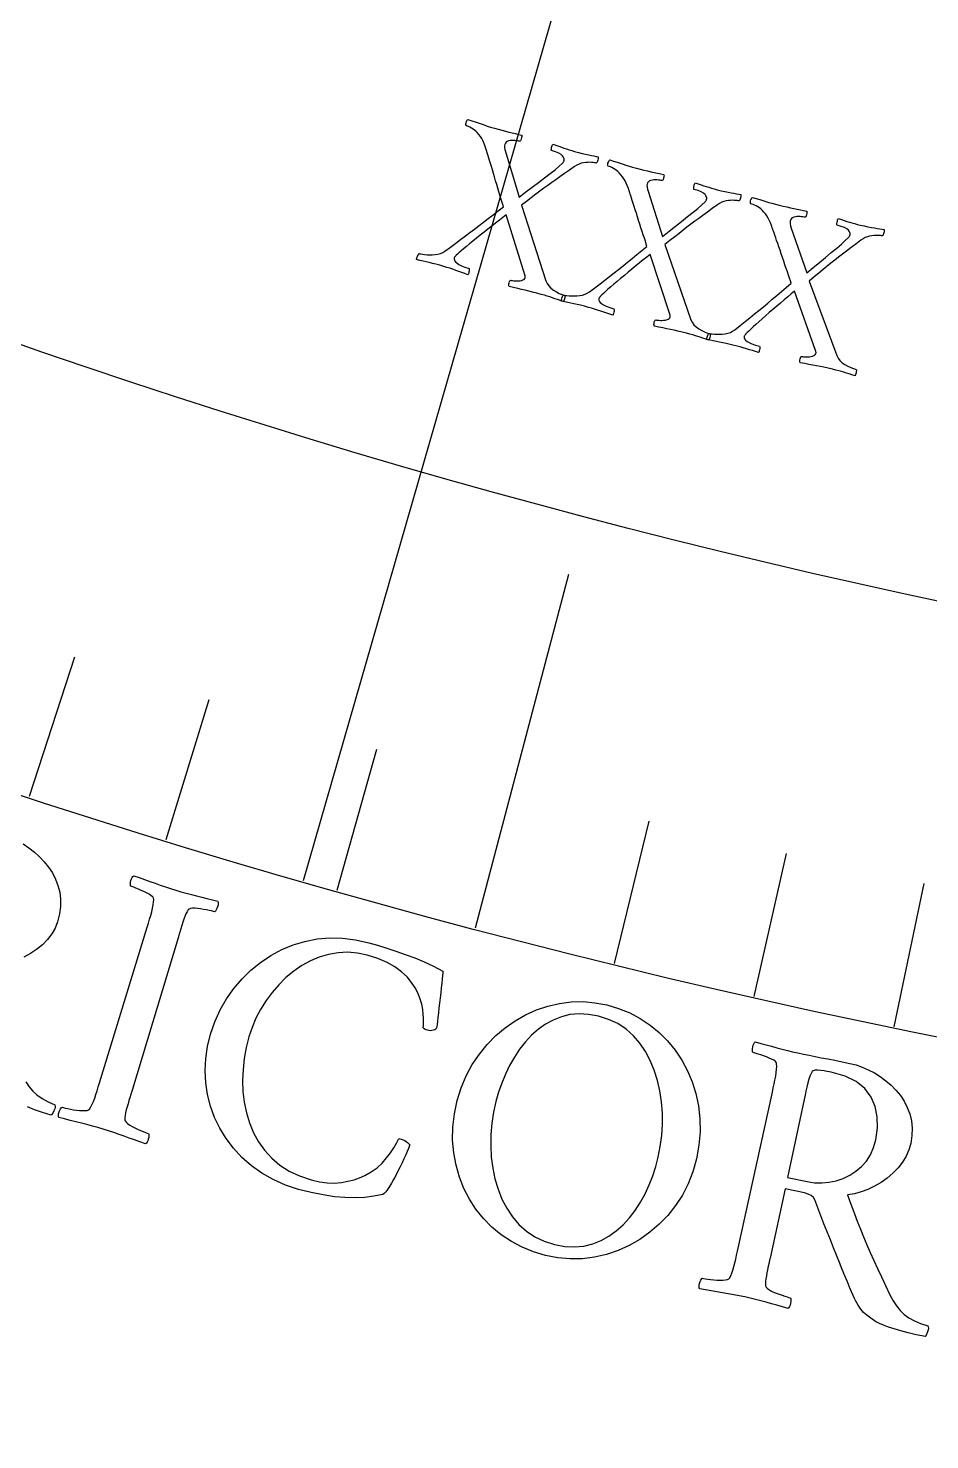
# Model space of a CAD drawing. Header units: millimetres. Extents: x -76 to 76, y -76 to 86.
# Drawn here: x -18.79 to -12.05, y -62.24 to -51.69 of the extents above; entities that cross this region are included whole.
import ezdxf

# ---------------------------------------------------------------- set-up
doc = ezdxf.new("R2010")
doc.units = ezdxf.units.MM
for name, color, linetype in [('CUT_OUTER', 1, 'Continuous'), ('ENGRAVE', 7, 'Continuous'), ('ENGRAVE_FINE', 8, 'Continuous'), ('TEXT', 5, 'Continuous')]:
    doc.layers.add(name, color=color, linetype=linetype)

msp = doc.modelspace()

# ---------------------------------------------------------------- linework, layer by layer
at = {"layer": 'CUT_OUTER'}
msp.add_arc((0.0001, -0.0001), 75.9999, 179.913117, 0.0001, dxfattribs=at)
at = {"layer": 'ENGRAVE'}
for points in [[(-16.7298, -58.0576), (-14.2046, -49.2942)], [(-15.4449, -58.4126), (-14.7455, -55.7675)]]:
    msp.add_lwpolyline(points, dxfattribs=at)
for radius in [74.48, 74.48, 72.485, 68.78, 68.78, 65.854, 60.42, 60.42, 57.228]:
    msp.add_circle((0, 0), radius, dxfattribs=at)
at = {"layer": 'ENGRAVE_FINE'}
for points in [[(-18.7797, -57.4273), (-18.4396, -56.3871)], [(-17.7577, -57.7515), (-17.436, -56.7055)], [(-16.4795, -58.1292), (-16.181, -57.0763)], [(-14.4052, -58.6777), (-14.1443, -57.6148)], [(-13.3608, -58.9242), (-13.1188, -57.8569)], [(-12.3119, -59.1523), (-12.0889, -58.0808)]]:
    msp.add_lwpolyline(points, dxfattribs=at)
at = {"layer": 'TEXT'}
for points in [[(-15.3025, -52.4341), (-15.2738, -52.4423), (-15.2463, -52.4498), (-15.2198, -52.4567), (-15.1945, -52.4628), (-15.1699, -52.4687), (-15.1455, -52.4745), (-15.1214, -52.4804), (-15.0975, -52.4864), (-15.0972, -52.4909), (-15.0979, -52.497), (-15.0994, -52.5046), (-15.1018, -52.5137), (-15.1047, -52.5222), (-15.1077, -52.5281), (-15.1108, -52.5312), (-15.114, -52.5316), (-15.1205, -52.53), (-15.1285, -52.5285), (-15.1382, -52.5272), (-15.1493, -52.5259), (-15.1612, -52.5251), (-15.173, -52.5253), (-15.1845, -52.5265), (-15.1959, -52.5285), (-15.2062, -52.5321), (-15.2145, -52.5377), (-15.2206, -52.5453), (-15.2248, -52.555), (-15.2264, -52.5651), (-15.226, -52.5774), (-15.2235, -52.5919), (-15.2191, -52.6085), (-15.1168, -52.9485), (-15.0675, -52.9108), (-15.0194, -52.8741), (-14.9727, -52.8387), (-14.9272, -52.8044), (-14.8853, -52.7724), (-14.8492, -52.7439), (-14.8191, -52.7189), (-14.7947, -52.6973), (-14.7914, -52.6938), (-14.7885, -52.6901), (-14.7862, -52.6863), (-14.7844, -52.6824), (-14.783, -52.6788), (-14.7819, -52.6759), (-14.7812, -52.6739), (-14.7808, -52.6727), (-14.7803, -52.6664), (-14.7822, -52.6589), (-14.7864, -52.6504), (-14.7929, -52.6408), (-14.8038, -52.6307), (-14.8212, -52.6208), (-14.8449, -52.6111), (-14.8751, -52.6015), (-14.8768, -52.599), (-14.8773, -52.5945), (-14.8767, -52.5879), (-14.875, -52.5793), (-14.8726, -52.5704), (-14.8702, -52.563), (-14.8676, -52.5571), (-14.8648, -52.5527), (-14.8423, -52.5608), (-14.8211, -52.5684), (-14.8012, -52.5755), (-14.7826, -52.5822), (-14.7641, -52.5885), (-14.7446, -52.5948), (-14.7241, -52.6011), (-14.7027, -52.6072), (-14.6729, -52.6153), (-14.6454, -52.6223), (-14.6202, -52.6282), (-14.5974, -52.633), (-14.5767, -52.637), (-14.5579, -52.6408), (-14.541, -52.6443), (-14.5259, -52.6474), (-14.5255, -52.6517), (-14.5258, -52.6572), (-14.5267, -52.6639), (-14.5282, -52.6717), (-14.5305, -52.6794), (-14.5337, -52.6858), (-14.5376, -52.6908), (-14.5424, -52.6945), (-14.5469, -52.6935), (-14.5539, -52.6924), (-14.5634, -52.6912), (-14.5754, -52.6898), (-14.5891, -52.6889), (-14.6038, -52.6891), (-14.6194, -52.6903), (-14.6359, -52.6926), (-14.6529, -52.6964), (-14.6696, -52.7022), (-14.6861, -52.7099), (-14.7024, -52.7196), (-14.7416, -52.7474), (-14.7783, -52.7732), (-14.8124, -52.797), (-14.8439, -52.819), (-14.8739, -52.84), (-14.9037, -52.8614), (-14.9333, -52.883), (-14.9627, -52.9049), (-14.9932, -52.928), (-15.0264, -52.9533), (-15.0622, -52.9807), (-15.1007, -53.0103), (-14.9177, -53.5753), (-14.9091, -53.595), (-14.8966, -53.6132), (-14.8802, -53.6298), (-14.8601, -53.6447), (-14.8383, -53.6577), (-14.8171, -53.6686), (-14.7963, -53.6773), (-14.7761, -53.6839), (-14.7751, -53.6885), (-14.7752, -53.6944), (-14.7764, -53.7015), (-14.7788, -53.7099), (-14.7815, -53.7179), (-14.7838, -53.7241), (-14.7857, -53.7283), (-14.7872, -53.7307), (-14.8101, -53.7227), (-14.8313, -53.7152), (-14.8509, -53.7083), (-14.8688, -53.7019), (-14.8869, -53.6958), (-14.907, -53.6894), (-14.929, -53.6827), (-14.9529, -53.6759), (-14.986, -53.6669), (-15.0169, -53.6587), (-15.0457, -53.6515), (-15.0725, -53.6451), (-15.0993, -53.639), (-15.1283, -53.6323), (-15.1595, -53.6251), (-15.1929, -53.6174), (-15.1946, -53.6124), (-15.1951, -53.6061), (-15.1942, -53.5983), (-15.192, -53.5891), (-15.1892, -53.5805), (-15.1862, -53.5747), (-15.183, -53.5716), (-15.1798, -53.5712), (-15.1739, -53.5725), (-15.1664, -53.5736), (-15.1571, -53.5746), (-15.146, -53.5754), (-15.1342, -53.5757), (-15.1224, -53.5751), (-15.1108, -53.5738), (-15.0993, -53.5716), (-15.089, -53.5685), (-15.081, -53.5641), (-15.0754, -53.5585), (-15.0722, -53.5516), (-15.0718, -53.5498), (-15.0717, -53.5475), (-15.0718, -53.5449), (-15.0721, -53.5418), (-15.0726, -53.5387), (-15.0733, -53.5359), (-15.0742, -53.5334), (-15.0753, -53.5311), (-15.2135, -53.0815), (-15.239, -53.1008), (-15.2656, -53.1213), (-15.2933, -53.1428), (-15.3222, -53.1655), (-15.3515, -53.1886), (-15.3803, -53.2114), (-15.4088, -53.2341), (-15.4369, -53.2565), (-15.4639, -53.2781), (-15.4889, -53.2985), (-15.5121, -53.3177), (-15.5333, -53.3357), (-15.552, -53.3517), (-15.5674, -53.3651), (-15.5797, -53.3758), (-15.5886, -53.3839), (-15.5901, -53.3855), (-15.5919, -53.3874), (-15.594, -53.3897), (-15.5965, -53.3923), (-15.5989, -53.3953), (-15.601, -53.3986), (-15.6028, -53.4022), (-15.6041, -53.4062), (-15.6045, -53.414), (-15.6013, -53.4225), (-15.5944, -53.4317), (-15.5839, -53.4416), (-15.569, -53.4518), (-15.5486, -53.4619), (-15.5227, -53.472), (-15.4915, -53.4819), (-15.4904, -53.4865), (-15.4903, -53.4925), (-15.4911, -53.4997), (-15.4928, -53.5083), (-15.495, -53.5165), (-15.4972, -53.5226), (-15.4994, -53.5268), (-15.5015, -53.529), (-15.5236, -53.5209), (-15.5458, -53.5128), (-15.5683, -53.5047), (-15.591, -53.4967), (-15.6138, -53.4889), (-15.6365, -53.4814), (-15.659, -53.4744), (-15.6814, -53.4676), (-15.7118, -53.4589), (-15.74, -53.4511), (-15.766, -53.4443), (-15.7898, -53.4384), (-15.8127, -53.433), (-15.8361, -53.4276), (-15.8599, -53.4222), (-15.8841, -53.4167), (-15.884, -53.4116), (-15.8829, -53.4057), (-15.8807, -53.3988), (-15.8774, -53.3909), (-15.8739, -53.3835), (-15.871, -53.3778), (-15.8688, -53.3739), (-15.8671, -53.3716), (-15.862, -53.3727), (-15.8533, -53.3742), (-15.8409, -53.3759), (-15.8249, -53.3779), (-15.8066, -53.3795), (-15.7874, -53.3801), (-15.7671, -53.3796), (-15.7459, -53.378), (-15.725, -53.3748), (-15.7058, -53.3694), (-15.6884, -53.3619), (-15.6727, -53.3521), (-15.6315, -53.3222), (-15.5922, -53.2935), (-15.555, -53.2659), (-15.5197, -53.2396), (-15.4854, -53.2137), (-15.4512, -53.1878), (-15.4171, -53.1617), (-15.3831, -53.1354), (-15.3484, -53.1085), (-15.3122, -53.0806), (-15.2746, -53.0517), (-15.2354, -53.0217), (-15.2406, -53.0032), (-15.2466, -52.9825), (-15.2534, -52.9597), (-15.2611, -52.9348), (-15.2691, -52.9086), (-15.2773, -52.8817), (-15.2854, -52.8543), (-15.2936, -52.8263), (-15.3017, -52.7985), (-15.3097, -52.7716), (-15.3174, -52.7457), (-15.325, -52.7207), (-15.3321, -52.6973), (-15.3386, -52.6761), (-15.3443, -52.6571), (-15.3494, -52.6403), (-15.3535, -52.6266), (-15.3565, -52.6168), (-15.3582, -52.6109), (-15.3588, -52.609), (-15.3658, -52.5849), (-15.3731, -52.5632), (-15.3807, -52.5439), (-15.3887, -52.5269), (-15.3976, -52.5112), (-15.4077, -52.4959), (-15.4191, -52.4808), (-15.4318, -52.466), (-15.4409, -52.4566), (-15.451, -52.448), (-15.4621, -52.4401), (-15.4741, -52.4329), (-15.486, -52.4267), (-15.4966, -52.4216), (-15.5059, -52.4177), (-15.5138, -52.4149), (-15.5163, -52.4129), (-15.5172, -52.4085), (-15.5166, -52.402), (-15.5145, -52.3933), (-15.5114, -52.3843), (-15.508, -52.3773), (-15.5043, -52.3721), (-15.5002, -52.3688), (-15.4723, -52.378), (-15.4466, -52.3867), (-15.423, -52.3948), (-15.4016, -52.4024), (-15.3802, -52.4099), (-15.3565, -52.4176), (-15.3306, -52.4257), (-15.3025, -52.4341)], [(-14.2405, -52.7324), (-14.2117, -52.7401), (-14.184, -52.747), (-14.1574, -52.7533), (-14.132, -52.759), (-14.1073, -52.7643), (-14.0828, -52.7697), (-14.0585, -52.7751), (-14.0345, -52.7805), (-14.0341, -52.7851), (-14.0346, -52.7912), (-14.036, -52.7988), (-14.0382, -52.808), (-14.041, -52.8166), (-14.0438, -52.8224), (-14.0469, -52.8256), (-14.0501, -52.8261), (-14.0566, -52.8247), (-14.0647, -52.8233), (-14.0743, -52.8222), (-14.0855, -52.8211), (-14.0975, -52.8206), (-14.1092, -52.821), (-14.1207, -52.8224), (-14.1321, -52.8247), (-14.1423, -52.8284), (-14.1504, -52.8342), (-14.1564, -52.842), (-14.1604, -52.8517), (-14.1618, -52.8619), (-14.1611, -52.8742), (-14.1584, -52.8886), (-14.1536, -52.9051), (-14.0445, -53.243), (-13.9959, -53.2042), (-13.9486, -53.1666), (-13.9026, -53.1303), (-13.8578, -53.0951), (-13.8165, -53.0623), (-13.7811, -53.033), (-13.7514, -53.0074), (-13.7275, -52.9853), (-13.7242, -52.9817), (-13.7215, -52.978), (-13.7192, -52.9742), (-13.7175, -52.9702), (-13.7161, -52.9665), (-13.7151, -52.9637), (-13.7144, -52.9617), (-13.7141, -52.9604), (-13.7137, -52.9541), (-13.7158, -52.9467), (-13.7201, -52.9383), (-13.7269, -52.9288), (-13.738, -52.9189), (-13.7555, -52.9093), (-13.7795, -52.9001), (-13.8098, -52.8912), (-13.8115, -52.8887), (-13.8122, -52.8842), (-13.8117, -52.8776), (-13.8101, -52.869), (-13.808, -52.86), (-13.8057, -52.8526), (-13.8032, -52.8467), (-13.8005, -52.8422), (-13.7779, -52.8498), (-13.7565, -52.857), (-13.7365, -52.8637), (-13.7177, -52.87), (-13.6991, -52.8759), (-13.6795, -52.8819), (-13.6589, -52.8877), (-13.6373, -52.8934), (-13.6073, -52.9009), (-13.5797, -52.9073), (-13.5545, -52.9127), (-13.5316, -52.917), (-13.5108, -52.9207), (-13.4919, -52.9241), (-13.4749, -52.9272), (-13.4598, -52.93), (-13.4593, -52.9343), (-13.4595, -52.9398), (-13.4602, -52.9465), (-13.4616, -52.9543), (-13.4638, -52.9621), (-13.4668, -52.9685), (-13.4706, -52.9736), (-13.4753, -52.9774), (-13.4799, -52.9765), (-13.4869, -52.9756), (-13.4964, -52.9745), (-13.5084, -52.9734), (-13.5221, -52.9728), (-13.5368, -52.9733), (-13.5523, -52.9748), (-13.5689, -52.9775), (-13.5857, -52.9816), (-13.6023, -52.9877), (-13.6187, -52.9957), (-13.6347, -53.0057), (-13.6735, -53.0343), (-13.7096, -53.0609), (-13.7432, -53.0854), (-13.7742, -53.1079), (-13.8038, -53.1296), (-13.8332, -53.1516), (-13.8623, -53.1738), (-13.8913, -53.1963), (-13.9213, -53.22), (-13.954, -53.246), (-13.9893, -53.2741), (-14.0271, -53.3044), (-13.8328, -53.8656), (-13.8237, -53.8852), (-13.8108, -53.9031), (-13.7942, -53.9193), (-13.7738, -53.9338), (-13.7517, -53.9464), (-13.7303, -53.9569), (-13.7094, -53.9652), (-13.689, -53.9713), (-13.6879, -53.9759), (-13.6879, -53.9818), (-13.689, -53.989), (-13.6912, -53.9974), (-13.6937, -54.0055), (-13.6959, -54.0117), (-13.6977, -54.0159), (-13.6992, -54.0183), (-13.7222, -54.0108), (-13.7435, -54.0038), (-13.7632, -53.9972), (-13.7813, -53.9912), (-13.7995, -53.9854), (-13.8197, -53.9794), (-13.8419, -53.9733), (-13.8659, -53.9669), (-13.8992, -53.9585), (-13.9302, -53.951), (-13.9592, -53.9444), (-13.9861, -53.9386), (-14.013, -53.933), (-14.0421, -53.9269), (-14.0735, -53.9203), (-14.107, -53.9133), (-14.1089, -53.9084), (-14.1094, -53.902), (-14.1087, -53.8942), (-14.1067, -53.885), (-14.104, -53.8764), (-14.1012, -53.8705), (-14.0981, -53.8673), (-14.0949, -53.8668), (-14.089, -53.868), (-14.0814, -53.869), (-14.0721, -53.8697), (-14.061, -53.8703), (-14.0492, -53.8703), (-14.0374, -53.8696), (-14.0258, -53.868), (-14.0144, -53.8656), (-14.0041, -53.8622), (-13.9963, -53.8577), (-13.9908, -53.852), (-13.9876, -53.8451), (-13.9873, -53.8432), (-13.9872, -53.841), (-13.9874, -53.8383), (-13.9878, -53.8353), (-13.9884, -53.8322), (-13.9891, -53.8294), (-13.9901, -53.8269), (-13.9912, -53.8246), (-14.1384, -53.3779), (-14.1635, -53.3978), (-14.1898, -53.4187), (-14.2171, -53.4408), (-14.2455, -53.464), (-14.2742, -53.4877), (-14.3026, -53.5112), (-14.3307, -53.5344), (-14.3583, -53.5573), (-14.3848, -53.5795), (-14.4095, -53.6005), (-14.4322, -53.6201), (-14.4531, -53.6385), (-14.4714, -53.6549), (-14.4866, -53.6685), (-14.4986, -53.6795), (-14.5074, -53.6878), (-14.5089, -53.6894), (-14.5106, -53.6914), (-14.5127, -53.6937), (-14.5151, -53.6964), (-14.5175, -53.6994), (-14.5195, -53.7028), (-14.5212, -53.7064), (-14.5225, -53.7104), (-14.5227, -53.7182), (-14.5192, -53.7266), (-14.5122, -53.7357), (-14.5015, -53.7454), (-14.4864, -53.7553), (-14.4658, -53.765), (-14.4397, -53.7745), (-14.4083, -53.7838), (-14.4071, -53.7884), (-14.4069, -53.7944), (-14.4076, -53.8016), (-14.4091, -53.8102), (-14.4112, -53.8184), (-14.4132, -53.8247), (-14.4153, -53.8289), (-14.4174, -53.8311), (-14.4396, -53.8234), (-14.462, -53.8158), (-14.4846, -53.8082), (-14.5075, -53.8007), (-14.5305, -53.7933), (-14.5533, -53.7863), (-14.5759, -53.7797), (-14.5985, -53.7734), (-14.629, -53.7653), (-14.6574, -53.758), (-14.6835, -53.7517), (-14.7074, -53.7464), (-14.7304, -53.7414), (-14.7539, -53.7365), (-14.7778, -53.7315), (-14.8022, -53.7266), (-14.8022, -53.7215), (-14.8012, -53.7155), (-14.7991, -53.7086), (-14.796, -53.7007), (-14.7926, -53.6932), (-14.7899, -53.6875), (-14.7877, -53.6834), (-14.7861, -53.6812), (-14.781, -53.6822), (-14.7722, -53.6834), (-14.7598, -53.6849), (-14.7438, -53.6866), (-14.7255, -53.6878), (-14.7062, -53.688), (-14.6859, -53.6871), (-14.6647, -53.6851), (-14.6439, -53.6815), (-14.6249, -53.6757), (-14.6076, -53.6678), (-14.5921, -53.6578), (-14.5515, -53.627), (-14.5128, -53.5975), (-14.4761, -53.5692), (-14.4414, -53.5421), (-14.4076, -53.5156), (-14.3739, -53.489), (-14.3404, -53.4621), (-14.3069, -53.4352), (-14.2728, -53.4076), (-14.2372, -53.379), (-14.2001, -53.3493), (-14.1616, -53.3185), (-14.1671, -53.3001), (-14.1736, -53.2796), (-14.1808, -53.257), (-14.189, -53.2322), (-14.1976, -53.2061), (-14.2062, -53.1794), (-14.2149, -53.1522), (-14.2237, -53.1244), (-14.2324, -53.0967), (-14.2409, -53.07), (-14.2491, -53.0442), (-14.2572, -53.0194), (-14.2648, -52.9962), (-14.2717, -52.9751), (-14.2778, -52.9562), (-14.2832, -52.9395), (-14.2876, -52.9259), (-14.2908, -52.9162), (-14.2927, -52.9103), (-14.2933, -52.9084), (-14.3007, -52.8845), (-14.3085, -52.863), (-14.3165, -52.8438), (-14.3249, -52.827), (-14.334, -52.8115), (-14.3444, -52.7963), (-14.3561, -52.7814), (-14.3691, -52.7669), (-14.3784, -52.7578), (-14.3887, -52.7493), (-14.3999, -52.7417), (-14.4121, -52.7347), (-14.4241, -52.7287), (-14.4348, -52.7238), (-14.4442, -52.7201), (-14.4522, -52.7175), (-14.4547, -52.7155), (-14.4557, -52.7112), (-14.4552, -52.7047), (-14.4533, -52.6959), (-14.4504, -52.6869), (-14.4471, -52.6798), (-14.4435, -52.6745), (-14.4395, -52.6712), (-14.4114, -52.6798), (-14.3855, -52.6879), (-14.3618, -52.6956), (-14.3402, -52.7027), (-14.3187, -52.7098), (-14.2948, -52.7171), (-14.2688, -52.7246), (-14.2405, -52.7324)], [(-13.1727, -53.0093), (-13.1437, -53.0163), (-13.1159, -53.0227), (-13.0892, -53.0284), (-13.0637, -53.0336), (-13.0389, -53.0384), (-13.0143, -53.0433), (-12.9899, -53.0482), (-12.9657, -53.0532), (-12.9653, -53.0577), (-12.9657, -53.0638), (-12.9669, -53.0715), (-12.969, -53.0807), (-12.9715, -53.0893), (-12.9743, -53.0953), (-12.9772, -53.0985), (-12.9804, -53.0991), (-12.987, -53.0978), (-12.9951, -53.0966), (-13.0047, -53.0956), (-13.016, -53.0948), (-13.0279, -53.0945), (-13.0396, -53.0952), (-13.0511, -53.0968), (-13.0624, -53.0993), (-13.0726, -53.1033), (-13.0806, -53.1092), (-13.0864, -53.1171), (-13.0902, -53.1269), (-13.0914, -53.1371), (-13.0905, -53.1494), (-13.0875, -53.1637), (-13.0823, -53.1801), (-12.9664, -53.5158), (-12.9186, -53.476), (-12.8721, -53.4375), (-12.8268, -53.4002), (-12.7828, -53.3641), (-12.7422, -53.3305), (-12.7073, -53.3005), (-12.6782, -53.2743), (-12.6547, -53.2517), (-12.6515, -53.2481), (-12.6488, -53.2443), (-12.6466, -53.2404), (-12.645, -53.2364), (-12.6437, -53.2327), (-12.6428, -53.2299), (-12.6421, -53.2278), (-12.6418, -53.2266), (-12.6416, -53.2202), (-12.6438, -53.2129), (-12.6483, -53.2045), (-12.6552, -53.1952), (-12.6665, -53.1855), (-12.6842, -53.1763), (-12.7084, -53.1676), (-12.7389, -53.1593), (-12.7407, -53.1568), (-12.7414, -53.1523), (-12.7411, -53.1457), (-12.7397, -53.1371), (-12.7377, -53.1281), (-12.7355, -53.1206), (-12.7332, -53.1146), (-12.7306, -53.1101), (-12.7078, -53.1173), (-12.6863, -53.124), (-12.6661, -53.1303), (-12.6473, -53.1362), (-12.6285, -53.1418), (-12.6088, -53.1473), (-12.5881, -53.1527), (-12.5664, -53.158), (-12.5363, -53.1649), (-12.5085, -53.1708), (-12.4832, -53.1756), (-12.4602, -53.1795), (-12.4393, -53.1827), (-12.4204, -53.1857), (-12.4033, -53.1885), (-12.3882, -53.191), (-12.3876, -53.1953), (-12.3876, -53.2008), (-12.3883, -53.2075), (-12.3895, -53.2154), (-12.3915, -53.2232), (-12.3944, -53.2297), (-12.3981, -53.2349), (-12.4028, -53.2387), (-12.4073, -53.2379), (-12.4143, -53.2371), (-12.4239, -53.2363), (-12.4359, -53.2354), (-12.4496, -53.2351), (-12.4643, -53.2358), (-12.4798, -53.2377), (-12.4963, -53.2407), (-12.513, -53.2451), (-12.5295, -53.2516), (-12.5457, -53.2599), (-12.5615, -53.2703), (-12.5997, -53.2996), (-12.6353, -53.3269), (-12.6684, -53.3521), (-12.6989, -53.3753), (-12.7281, -53.3975), (-12.757, -53.4201), (-12.7857, -53.4429), (-12.8142, -53.466), (-12.8438, -53.4903), (-12.8759, -53.5169), (-12.9106, -53.5457), (-12.9478, -53.5768), (-12.7422, -54.1339), (-12.7327, -54.1534), (-12.7195, -54.171), (-12.7025, -54.1869), (-12.6818, -54.201), (-12.6595, -54.2131), (-12.6379, -54.2232), (-12.6168, -54.231), (-12.5963, -54.2368), (-12.5951, -54.2414), (-12.595, -54.2472), (-12.5959, -54.2544), (-12.5979, -54.2628), (-12.6003, -54.271), (-12.6024, -54.2772), (-12.6041, -54.2815), (-12.6055, -54.284), (-12.6287, -54.2769), (-12.6502, -54.2703), (-12.67, -54.2642), (-12.6882, -54.2585), (-12.7065, -54.2531), (-12.7268, -54.2475), (-12.7491, -54.2418), (-12.7733, -54.2359), (-12.8067, -54.2282), (-12.8379, -54.2213), (-12.867, -54.2153), (-12.894, -54.21), (-12.921, -54.205), (-12.9502, -54.1995), (-12.9817, -54.1935), (-13.0154, -54.1872), (-13.0173, -54.1823), (-13.018, -54.1759), (-13.0175, -54.1681), (-13.0157, -54.1588), (-13.0132, -54.1502), (-13.0104, -54.1442), (-13.0074, -54.141), (-13.0042, -54.1404), (-12.9983, -54.1415), (-12.9907, -54.1424), (-12.9813, -54.1429), (-12.9703, -54.1433), (-12.9584, -54.1431), (-12.9467, -54.1421), (-12.9352, -54.1403), (-12.9237, -54.1376), (-12.9136, -54.1341), (-12.9058, -54.1293), (-12.9004, -54.1235), (-12.8974, -54.1166), (-12.8972, -54.1147), (-12.8971, -54.1125), (-12.8973, -54.1098), (-12.8978, -54.1068), (-12.8984, -54.1037), (-12.8992, -54.1009), (-12.9003, -54.0984), (-12.9014, -54.0962), (-13.0576, -53.6526), (-13.0823, -53.6729), (-13.1081, -53.6944), (-13.135, -53.717), (-13.1629, -53.7408), (-13.1912, -53.7651), (-13.2191, -53.7891), (-13.2466, -53.8129), (-13.2738, -53.8364), (-13.2999, -53.8591), (-13.3241, -53.8805), (-13.3465, -53.9006), (-13.367, -53.9194), (-13.385, -53.9362), (-13.3999, -53.9502), (-13.4116, -53.9614), (-13.4203, -53.9698), (-13.4217, -53.9715), (-13.4234, -53.9735), (-13.4254, -53.9758), (-13.4278, -53.9786), (-13.4301, -53.9816), (-13.432, -53.985), (-13.4336, -53.9887), (-13.4349, -53.9927), (-13.4349, -54.0005), (-13.4313, -54.0089), (-13.4241, -54.0178), (-13.4132, -54.0273), (-13.3979, -54.0369), (-13.3771, -54.0462), (-13.3509, -54.0552), (-13.3192, -54.0638), (-13.318, -54.0684), (-13.3176, -54.0744), (-13.3181, -54.0816), (-13.3195, -54.0902), (-13.3214, -54.0985), (-13.3233, -54.1048), (-13.3253, -54.109), (-13.3274, -54.1113), (-13.3497, -54.1041), (-13.3723, -54.0969), (-13.3951, -54.0897), (-13.4181, -54.0827), (-13.4412, -54.0758), (-13.4641, -54.0692), (-13.4869, -54.0631), (-13.5096, -54.0572), (-13.5403, -54.0497), (-13.5688, -54.0431), (-13.595, -54.0373), (-13.619, -54.0324), (-13.6422, -54.028), (-13.6657, -54.0235), (-13.6898, -54.019), (-13.7142, -54.0145), (-13.7143, -54.0095), (-13.7134, -54.0034), (-13.7115, -53.9965), (-13.7085, -53.9885), (-13.7053, -53.981), (-13.7027, -53.9752), (-13.7006, -53.9711), (-13.699, -53.9688), (-13.6939, -53.9697), (-13.6851, -53.9708), (-13.6727, -53.972), (-13.6566, -53.9734), (-13.6383, -53.9742), (-13.619, -53.974), (-13.5988, -53.9727), (-13.5776, -53.9703), (-13.5569, -53.9663), (-13.5379, -53.9601), (-13.5208, -53.9519), (-13.5055, -53.9415), (-13.4656, -53.9099), (-13.4275, -53.8796), (-13.3914, -53.8506), (-13.3572, -53.8228), (-13.324, -53.7956), (-13.2908, -53.7683), (-13.2578, -53.7408), (-13.2249, -53.7132), (-13.1914, -53.685), (-13.1563, -53.6556), (-13.1199, -53.6252), (-13.082, -53.5936), (-13.0879, -53.5754), (-13.0947, -53.555), (-13.1025, -53.5325), (-13.1111, -53.5079), (-13.1202, -53.482), (-13.1294, -53.4555), (-13.1387, -53.4284), (-13.148, -53.4008), (-13.1572, -53.3733), (-13.1663, -53.3468), (-13.1751, -53.3212), (-13.1836, -53.2965), (-13.1917, -53.2734), (-13.199, -53.2525), (-13.2055, -53.2338), (-13.2112, -53.2172), (-13.2159, -53.2036), (-13.2193, -53.194), (-13.2213, -53.1882), (-13.2219, -53.1862), (-13.2299, -53.1625), (-13.238, -53.1411), (-13.2465, -53.1221), (-13.2551, -53.1055), (-13.2646, -53.0902), (-13.2753, -53.0752), (-13.2873, -53.0606), (-13.3006, -53.0463), (-13.3101, -53.0374), (-13.3205, -53.0292), (-13.3319, -53.0217), (-13.3443, -53.015), (-13.3564, -53.0092), (-13.3672, -53.0046), (-13.3766, -53.001), (-13.3847, -52.9986), (-13.3872, -52.9967), (-13.3883, -52.9924), (-13.388, -52.9858), (-13.3862, -52.977), (-13.3835, -52.968), (-13.3803, -52.9608), (-13.3768, -52.9555), (-13.3729, -52.952), (-13.3447, -52.9601), (-13.3186, -52.9677), (-13.2947, -52.9749), (-13.273, -52.9816), (-13.2513, -52.9882), (-13.2273, -52.995), (-13.2011, -53.002), (-13.1727, -53.0093)], [(-17.686, -58.1308), (-17.6466, -58.1424), (-17.6075, -58.1534), (-17.5688, -58.1637), (-17.5304, -58.1733), (-17.4917, -58.1827), (-17.4523, -58.1926), (-17.4121, -58.2028), (-17.371, -58.2135), (-17.3683, -58.2215), (-17.3678, -58.2312), (-17.3694, -58.2425), (-17.3731, -58.2555), (-17.3781, -58.2681), (-17.3833, -58.2783), (-17.3887, -58.2862), (-17.3944, -58.2917), (-17.4044, -58.289), (-17.418, -58.2858), (-17.4352, -58.2821), (-17.4559, -58.2779), (-17.4782, -58.2738), (-17.4999, -58.2704), (-17.5211, -58.2678), (-17.5418, -58.2658), (-17.5604, -58.2654), (-17.5751, -58.2672), (-17.586, -58.2714), (-17.5932, -58.2778), (-17.6014, -58.2917), (-17.6094, -58.3079), (-17.6172, -58.3265), (-17.6247, -58.3475), (-17.6322, -58.3702), (-17.6399, -58.394), (-17.6477, -58.4188), (-17.6556, -58.4448), (-17.6569, -58.449), (-17.6582, -58.4532), (-17.6594, -58.4574), (-17.6607, -58.4616), (-17.662, -58.4658), (-17.6632, -58.47), (-17.6645, -58.4741), (-17.6657, -58.4783), (-18.0176, -59.6429), (-18.0188, -59.6471), (-18.0201, -59.6513), (-18.0214, -59.6555), (-18.0226, -59.6597), (-18.0239, -59.6639), (-18.0252, -59.668), (-18.0264, -59.6722), (-18.0277, -59.6764), (-18.0354, -59.7024), (-18.0426, -59.7272), (-18.0493, -59.7508), (-18.0554, -59.7732), (-18.0605, -59.7942), (-18.0641, -59.8136), (-18.0663, -59.8313), (-18.0671, -59.8474), (-18.0642, -59.8557), (-18.057, -59.8649), (-18.0455, -59.875), (-18.0296, -59.8861), (-18.0111, -59.8973), (-17.9917, -59.9078), (-17.9712, -59.9176), (-17.9498, -59.9268), (-17.9296, -59.9349), (-17.9127, -59.9413), (-17.8992, -59.9462), (-17.8891, -59.9495), (-17.8873, -59.9573), (-17.887, -59.9669), (-17.8882, -59.9783), (-17.8909, -59.9916), (-17.8949, -60.0045), (-17.8998, -60.0149), (-17.9056, -60.0226), (-17.9125, -60.0278), (-17.9535, -60.0126), (-17.9937, -59.9978), (-18.0331, -59.9834), (-18.0716, -59.9694), (-18.1101, -59.9558), (-18.1492, -59.9426), (-18.189, -59.9296), (-18.2295, -59.9171), (-18.2691, -59.9053), (-18.3093, -59.8938), (-18.35, -59.8828), (-18.3912, -59.8722), (-18.4328, -59.8618), (-18.4748, -59.8514), (-18.5173, -59.8411), (-18.5601, -59.8307), (-18.5629, -59.8226), (-18.5634, -59.8129), (-18.5617, -59.8016), (-18.5578, -59.7887), (-18.5527, -59.7761), (-18.5473, -59.766), (-18.5417, -59.7582), (-18.5359, -59.7527), (-18.5256, -59.7556), (-18.5117, -59.7591), (-18.4941, -59.7631), (-18.4728, -59.7677), (-18.4498, -59.772), (-18.4271, -59.7753), (-18.4046, -59.7775), (-18.3824, -59.7787), (-18.3627, -59.7785), (-18.3476, -59.7765), (-18.3371, -59.7727), (-18.3312, -59.767), (-18.3207, -59.7506), (-18.3107, -59.7313), (-18.3011, -59.7093), (-18.2921, -59.6844), (-18.2832, -59.6576), (-18.2741, -59.6296), (-18.2649, -59.6006), (-18.2556, -59.5705), (-17.8992, -58.4073), (-17.89, -58.377), (-17.8812, -58.3476), (-17.8729, -58.3189), (-17.8651, -58.2911), (-17.8584, -58.2648), (-17.8537, -58.2408), (-17.8511, -58.219), (-17.8504, -58.1995), (-17.8517, -58.1905), (-17.8579, -58.1812), (-17.869, -58.1715), (-17.8851, -58.1614), (-17.904, -58.1513), (-17.9235, -58.1415), (-17.9437, -58.1322), (-17.9645, -58.1231), (-17.9841, -58.1151), (-18.0004, -58.1086), (-18.0135, -58.1037), (-18.0233, -58.1004), (-18.0249, -58.0926), (-18.025, -58.083), (-18.0237, -58.0716), (-18.0208, -58.0584), (-18.0167, -58.0455), (-18.0117, -58.0352), (-18.0059, -58.0275), (-17.9991, -58.0223), (-17.9588, -58.0364), (-17.919, -58.0506), (-17.8795, -58.0648), (-17.8403, -58.079), (-17.8015, -58.0929), (-17.7628, -58.1062), (-17.7243, -58.1188), (-17.686, -58.1308)], [(-16.2426, -58.5232), (-16.176, -58.5424), (-16.1082, -58.5634), (-16.0393, -58.5861), (-15.9691, -58.6105), (-15.8985, -58.6373), (-15.828, -58.6669), (-15.7578, -58.6994), (-15.6877, -58.7348), (-15.688, -58.7386), (-15.6891, -58.7499), (-15.6909, -58.7688), (-15.6934, -58.7952), (-15.6966, -58.8266), (-15.7002, -58.8606), (-15.7042, -58.897), (-15.7088, -58.936), (-15.7134, -58.9753), (-15.7178, -59.0129), (-15.7218, -59.0486), (-15.7255, -59.0825), (-15.7289, -59.1121), (-15.7317, -59.1348), (-15.7339, -59.1507), (-15.7357, -59.1598), (-15.7372, -59.1654), (-15.7415, -59.1703), (-15.7485, -59.1745), (-15.7584, -59.1779), (-15.7696, -59.1802), (-15.7808, -59.181), (-15.7919, -59.1803), (-15.8031, -59.1781), (-15.8123, -59.175), (-15.8206, -59.1711), (-15.8279, -59.1663), (-15.8342, -59.1607), (-15.8332, -59.1421), (-15.833, -59.1187), (-15.8336, -59.0906), (-15.8349, -59.0578), (-15.8386, -59.0217), (-15.8462, -58.9838), (-15.8578, -58.944), (-15.8734, -58.9025), (-15.8942, -58.8605), (-15.9218, -58.8195), (-15.9561, -58.7795), (-15.9971, -58.7405), (-16.0464, -58.7039), (-16.1056, -58.6711), (-16.1747, -58.6422), (-16.2538, -58.617), (-16.3276, -58.6011), (-16.4004, -58.5947), (-16.4721, -58.5978), (-16.5429, -58.6103), (-16.6119, -58.6312), (-16.6784, -58.6591), (-16.7423, -58.6942), (-16.8037, -58.7364), (-16.8617, -58.7845), (-16.9155, -58.8371), (-16.9651, -58.8944), (-17.0105, -58.9562), (-17.051, -59.0213), (-17.0858, -59.0882), (-17.115, -59.1569), (-17.1385, -59.2275), (-17.1588, -59.3078), (-17.1735, -59.3889), (-17.1826, -59.471), (-17.186, -59.5539), (-17.1832, -59.6362), (-17.1736, -59.7165), (-17.1574, -59.7946), (-17.1343, -59.8708), (-17.1041, -59.9435), (-17.0663, -60.0115), (-17.021, -60.0748), (-16.9682, -60.1333), (-16.9073, -60.1856), (-16.8379, -60.2301), (-16.76, -60.2669), (-16.6735, -60.2959), (-16.6115, -60.3104), (-16.5529, -60.3185), (-16.4977, -60.3204), (-16.446, -60.316), (-16.3976, -60.3071), (-16.3525, -60.2953), (-16.3106, -60.2808), (-16.272, -60.2635), (-16.2237, -60.2361), (-16.1804, -60.2051), (-16.1423, -60.1704), (-16.1093, -60.132), (-16.0807, -60.0929), (-16.0556, -60.0558), (-16.0342, -60.0207), (-16.0163, -59.9878), (-15.9927, -59.9933), (-15.9712, -60.0028), (-15.952, -60.0162), (-15.9349, -60.0336), (-15.9388, -60.0458), (-15.9452, -60.0625), (-15.9542, -60.0839), (-15.9657, -60.1099), (-15.979, -60.1388), (-15.9931, -60.1687), (-16.008, -60.1997), (-16.0239, -60.2318), (-16.04, -60.2635), (-16.0561, -60.2931), (-16.072, -60.3206), (-16.0877, -60.3462), (-16.1025, -60.3682), (-16.1156, -60.3855), (-16.1271, -60.3979), (-16.1369, -60.4055), (-16.2034, -60.4188), (-16.2728, -60.4272), (-16.3451, -60.4305), (-16.4203, -60.4288), (-16.4994, -60.4218), (-16.5835, -60.4092), (-16.6725, -60.3909), (-16.7665, -60.367), (-16.8652, -60.3347), (-16.9571, -60.2944), (-17.0421, -60.2463), (-17.1202, -60.1903), (-17.191, -60.1278), (-17.2538, -60.0603), (-17.3088, -59.9878), (-17.3559, -59.9102), (-17.3948, -59.8288), (-17.4253, -59.745), (-17.4472, -59.6586), (-17.4607, -59.5697), (-17.4655, -59.4795), (-17.4612, -59.389), (-17.4479, -59.2984), (-17.4256, -59.2075), (-17.3933, -59.1137), (-17.3535, -59.0254), (-17.3061, -58.9425), (-17.2512, -58.865), (-17.1898, -58.7936), (-17.1233, -58.7287), (-17.0514, -58.6706), (-16.9744, -58.619), (-16.893, -58.575), (-16.8081, -58.5398), (-16.7197, -58.5132), (-16.6277, -58.4953), (-16.5334, -58.4869), (-16.4378, -58.4888), (-16.3409, -58.5009), (-16.2426, -58.5232)], [(-14.4618, -58.9885), (-14.374, -59.0145), (-14.2909, -59.0482), (-14.2123, -59.0896), (-14.1383, -59.1389), (-14.0697, -59.1951), (-14.0074, -59.2573), (-13.9514, -59.3257), (-13.9017, -59.4002), (-13.8589, -59.4799), (-13.8237, -59.5637), (-13.7963, -59.6516), (-13.7765, -59.7438), (-13.7654, -59.8392), (-13.7643, -59.9371), (-13.7731, -60.0373), (-13.7919, -60.1399), (-13.8185, -60.2353), (-13.8534, -60.3252), (-13.8966, -60.4096), (-13.9482, -60.4886), (-14.0067, -60.5616), (-14.0707, -60.628), (-14.1403, -60.6878), (-14.2155, -60.741), (-14.295, -60.7868), (-14.3778, -60.8242), (-14.4639, -60.8533), (-14.5531, -60.874), (-14.6443, -60.8856), (-14.736, -60.8874), (-14.8283, -60.8793), (-14.921, -60.8615), (-15.0103, -60.835), (-15.0951, -60.8005), (-15.1754, -60.7579), (-15.2511, -60.7074), (-15.3211, -60.6498), (-15.3842, -60.5861), (-15.4403, -60.5164), (-15.4894, -60.4407), (-15.531, -60.36), (-15.5644, -60.2753), (-15.5897, -60.1867), (-15.6069, -60.0941), (-15.615, -59.9986), (-15.6132, -59.9014), (-15.6014, -59.8024), (-15.5798, -59.7017), (-15.5505, -59.607), (-15.5132, -59.5178), (-15.4681, -59.434), (-15.4151, -59.3557), (-15.3557, -59.2834), (-15.2913, -59.2178), (-15.222, -59.159), (-15.1476, -59.1068), (-15.0692, -59.0621), (-14.9879, -59.0256), (-14.9037, -58.9973), (-14.8164, -58.9771), (-14.7277, -58.9658), (-14.6391, -58.9639), (-14.5505, -58.9715), (-14.4618, -58.9885)], [(-14.5236, -59.0725), (-14.5982, -59.0587), (-14.6694, -59.0549), (-14.7372, -59.061), (-14.8017, -59.0771), (-14.8627, -59.1015), (-14.9201, -59.1327), (-14.974, -59.1705), (-15.0242, -59.2151), (-15.0708, -59.2651), (-15.1137, -59.3195), (-15.153, -59.3781), (-15.1886, -59.4411), (-15.2204, -59.5068), (-15.2481, -59.5735), (-15.2719, -59.6412), (-15.2917, -59.7099), (-15.3095, -59.791), (-15.3219, -59.8734), (-15.3288, -59.957), (-15.3301, -60.0418), (-15.3256, -60.1262), (-15.315, -60.2083), (-15.2982, -60.2881), (-15.2754, -60.3658), (-15.2462, -60.4396), (-15.2105, -60.5082), (-15.1682, -60.5713), (-15.1194, -60.6291), (-15.0637, -60.6798), (-15.0006, -60.7217), (-14.9301, -60.7548), (-14.8524, -60.7791), (-14.7756, -60.7932), (-14.7025, -60.7972), (-14.633, -60.791), (-14.5671, -60.7746), (-14.5049, -60.7497), (-14.4464, -60.7176), (-14.3915, -60.6784), (-14.3403, -60.6322), (-14.293, -60.5803), (-14.2499, -60.5243), (-14.2109, -60.4641), (-14.176, -60.3997), (-14.1453, -60.3328), (-14.1187, -60.2652), (-14.0962, -60.1967), (-14.0778, -60.1275), (-14.0617, -60.0461), (-14.051, -59.9638), (-14.0459, -59.8805), (-14.0462, -59.7963), (-14.0524, -59.7128), (-14.0645, -59.6317), (-14.0826, -59.5528), (-14.1068, -59.4763), (-14.1369, -59.4036), (-14.173, -59.3364), (-14.2151, -59.2747), (-14.2633, -59.2184), (-14.3179, -59.1691), (-14.3794, -59.1284), (-14.448, -59.0962), (-14.5236, -59.0725)], [(-12.6441, -59.4256), (-12.5981, -59.4374), (-12.5522, -59.4532), (-12.5064, -59.4731), (-12.4607, -59.4971), (-12.4164, -59.5246), (-12.3747, -59.5552), (-12.3357, -59.589), (-12.2992, -59.626), (-12.2665, -59.666), (-12.2385, -59.7088), (-12.2152, -59.7546), (-12.1967, -59.8034), (-12.1842, -59.8548), (-12.1786, -59.9086), (-12.1802, -59.965), (-12.1888, -60.0238), (-12.2024, -60.0728), (-12.2226, -60.1196), (-12.2497, -60.1644), (-12.2835, -60.207), (-12.3224, -60.2467), (-12.3646, -60.2827), (-12.4102, -60.315), (-12.4591, -60.3437), (-12.5097, -60.3678), (-12.5601, -60.3868), (-12.6104, -60.4005), (-12.6606, -60.409), (-12.6366, -60.4768), (-12.6128, -60.542), (-12.589, -60.6045), (-12.5654, -60.6643), (-12.5415, -60.7228), (-12.5167, -60.7812), (-12.4911, -60.8396), (-12.4647, -60.898), (-12.437, -60.9579), (-12.4077, -61.0209), (-12.3767, -61.087), (-12.344, -61.1562), (-12.3208, -61.2), (-12.2952, -61.239), (-12.2674, -61.2732), (-12.2372, -61.3026), (-12.2027, -61.3283), (-12.1619, -61.3511), (-12.1146, -61.371), (-12.0609, -61.3881), (-12.0576, -61.396), (-12.057, -61.406), (-12.059, -61.418), (-12.0636, -61.4322), (-12.0691, -61.4458), (-12.0736, -61.4562), (-12.0771, -61.4635), (-12.0796, -61.4677), (-12.1472, -61.4537), (-12.2087, -61.4396), (-12.2639, -61.4253), (-12.3129, -61.411), (-12.3555, -61.3969), (-12.3918, -61.3836), (-12.4216, -61.3709), (-12.445, -61.359), (-12.4595, -61.3493), (-12.4766, -61.3374), (-12.4962, -61.3232), (-12.5184, -61.3069), (-12.5411, -61.2871), (-12.5625, -61.2625), (-12.5826, -61.2332), (-12.6012, -61.1991), (-12.6088, -61.1828), (-12.6187, -61.1605), (-12.6312, -61.132), (-12.6462, -61.0974), (-12.663, -61.0578), (-12.6813, -61.0142), (-12.7009, -60.9665), (-12.7218, -60.9148), (-12.7438, -60.8602), (-12.7665, -60.8038), (-12.7898, -60.7455), (-12.8138, -60.6854), (-12.8378, -60.6247), (-12.8612, -60.5646), (-12.8839, -60.5053), (-12.9059, -60.4466), (-12.9165, -60.4287), (-12.933, -60.4139), (-12.9554, -60.4024), (-12.9837, -60.3941), (-13.1284, -60.3628), (-13.2412, -60.8817), (-13.2422, -60.886), (-13.2431, -60.8902), (-13.244, -60.8945), (-13.245, -60.8988), (-13.2459, -60.9031), (-13.2468, -60.9073), (-13.2477, -60.9116), (-13.2487, -60.9159), (-13.2543, -60.9424), (-13.2596, -60.9676), (-13.2643, -60.9917), (-13.2686, -61.0146), (-13.2721, -61.0359), (-13.2742, -61.0555), (-13.2749, -61.0734), (-13.2744, -61.0894), (-13.2709, -61.0975), (-13.263, -61.1061), (-13.2507, -61.1153), (-13.234, -61.1251), (-13.2147, -61.1347), (-13.1945, -61.1437), (-13.1733, -61.1519), (-13.1512, -61.1593), (-13.1304, -61.1658), (-13.1131, -61.1709), (-13.0993, -61.1747), (-13.0889, -61.1772), (-13.0865, -61.1848), (-13.0854, -61.1943), (-13.0857, -61.2058), (-13.0874, -61.2193), (-13.0903, -61.2324), (-13.0944, -61.2431), (-13.0996, -61.2513), (-13.106, -61.2571), (-13.1481, -61.2451), (-13.1894, -61.2336), (-13.2298, -61.2223), (-13.2693, -61.2114), (-13.3087, -61.2009), (-13.3487, -61.1908), (-13.3894, -61.1811), (-13.4308, -61.1717), (-13.4713, -61.1631), (-13.5122, -61.1549), (-13.5536, -61.1472), (-13.5955, -61.1398), (-13.6379, -61.1327), (-13.6806, -61.1257), (-13.7237, -61.1187), (-13.7672, -61.1119), (-13.7706, -61.104), (-13.7719, -61.0943), (-13.7712, -61.0829), (-13.7683, -61.0697), (-13.7641, -61.0568), (-13.7596, -61.0463), (-13.7546, -61.0381), (-13.7493, -61.0322), (-13.7388, -61.0342), (-13.7246, -61.0366), (-13.7068, -61.0392), (-13.6852, -61.0421), (-13.6619, -61.0446), (-13.639, -61.0461), (-13.6165, -61.0465), (-13.5942, -61.046), (-13.5745, -61.0442), (-13.5596, -61.041), (-13.5495, -61.0363), (-13.5441, -61.0302), (-13.5349, -61.013), (-13.5264, -60.993), (-13.5187, -60.9703), (-13.5116, -60.9448), (-13.5049, -60.9173), (-13.4981, -60.8888), (-13.4912, -60.8591), (-13.4843, -60.8283), (-13.2238, -59.64), (-13.217, -59.6091), (-13.2106, -59.579), (-13.2046, -59.5498), (-13.199, -59.5214), (-13.1944, -59.4947), (-13.1917, -59.4704), (-13.1908, -59.4485), (-13.1916, -59.4289), (-13.1936, -59.4201), (-13.2005, -59.4113), (-13.2124, -59.4025), (-13.2292, -59.3937), (-13.2487, -59.3851), (-13.2687, -59.377), (-13.2891, -59.3694), (-13.31, -59.3622), (-13.3296, -59.3558), (-13.3459, -59.3508), (-13.3591, -59.347), (-13.369, -59.3444), (-13.3713, -59.3368), (-13.3721, -59.3273), (-13.3717, -59.3158), (-13.3698, -59.3024), (-13.3668, -59.2892), (-13.3626, -59.2786), (-13.3574, -59.2704), (-13.3511, -59.2647), (-13.3099, -59.2756), (-13.2693, -59.2865), (-13.2292, -59.2974), (-13.1897, -59.3083), (-13.1505, -59.319), (-13.1114, -59.3291), (-13.0722, -59.3385), (-13.0332, -59.3474), (-12.9919, -59.3563), (-12.949, -59.3651), (-12.9044, -59.3739), (-12.8582, -59.3826), (-12.8096, -59.3918), (-12.7577, -59.402), (-12.7025, -59.4133), (-12.6441, -59.4256)], [(-12.4507, -59.9968), (-12.4386, -59.9083), (-12.4404, -59.8254), (-12.4559, -59.7482), (-12.4852, -59.6767), (-12.5309, -59.6137), (-12.5959, -59.5618), (-12.6802, -59.521), (-12.7837, -59.4912), (-12.798, -59.4883), (-12.8157, -59.485), (-12.8368, -59.4814), (-12.8612, -59.4774), (-12.8849, -59.4749), (-12.9036, -59.4757), (-12.9174, -59.4798), (-12.9262, -59.4872), (-12.9345, -59.5012), (-12.9425, -59.5199), (-12.9502, -59.5433), (-12.9577, -59.5714), (-12.965, -59.602), (-12.9722, -59.6329), (-12.9792, -59.6639), (-12.9861, -59.6951), (-13.1098, -60.2773), (-12.9625, -60.3092), (-12.9086, -60.3175), (-12.8546, -60.3192), (-12.8005, -60.3144), (-12.7464, -60.303), (-12.694, -60.2854), (-12.6449, -60.2618), (-12.5993, -60.2322), (-12.5571, -60.1967), (-12.5201, -60.1553), (-12.49, -60.1082), (-12.4669, -60.0554), (-12.4507, -59.9968)]]:
    msp.add_lwpolyline(points, close=True, dxfattribs=at)
for points in [[(-18.8263, -57.7844), (-18.7835, -57.8131), (-18.7424, -57.8452), (-18.7042, -57.8802), (-18.669, -57.918), (-18.6367, -57.9586), (-18.6085, -58.0019), (-18.5852, -58.0475), (-18.567, -58.0956), (-18.5539, -58.146), (-18.5469, -58.1984), (-18.5472, -58.2526), (-18.5548, -58.3085), (-18.5697, -58.366), (-18.5884, -58.4132), (-18.6136, -58.4576), (-18.6453, -58.4992), (-18.6835, -58.5379), (-18.7264, -58.5732), (-18.7723, -58.6045), (-18.8211, -58.6318)], [(-18.8061, -59.5627), (-18.7821, -59.5997), (-18.7553, -59.6322), (-18.7238, -59.6614), (-18.6856, -59.6885), (-18.6407, -59.7134), (-18.5892, -59.7361), (-18.5868, -59.7444), (-18.5872, -59.7543), (-18.5905, -59.7661), (-18.5966, -59.7797), (-18.6035, -59.7926), (-18.6091, -59.8025), (-18.6134, -59.8094), (-18.6163, -59.8133), (-18.6821, -59.7921), (-18.7416, -59.7715), (-18.795, -59.7513)]]:
    msp.add_lwpolyline(points, dxfattribs=at)

doc.saveas('drawing.dxf')
